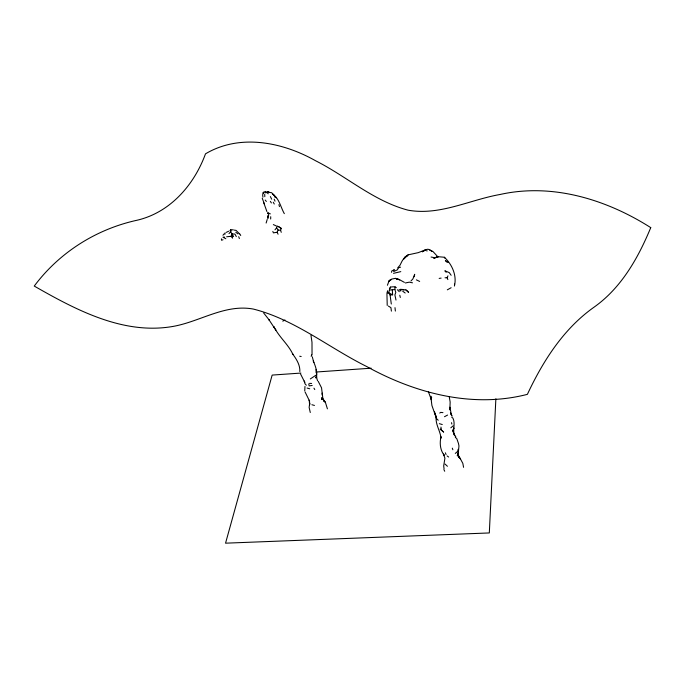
<?xml version="1.0" encoding="UTF-8"?>
<svg xmlns="http://www.w3.org/2000/svg" width="685" height="685" viewBox="0 0 685 685"><rect width="100%" height="100%" fill="white"/><g stroke="black" fill="none" stroke-linecap="round" stroke-linejoin="round"><path stroke-width="1.03" d="M458.239 451.338L458.248 449.326L458.179 454.121L458.881 457.512L457.888 454.686M270.678 219.029L270.721 216.717M263.28 193.367L263.305 192.339L265.712 191.398L266.337 192.168M324.347 401.35L325.384 402.352L323.543 399.757L324.193 401.538L322.224 397.728L322.986 399.286L321.539 387.821L318.2 381.297M387.222 305.45L386.939 293.942M495.871 398.773L489.313 532.947L225.545 543.179L272.159 375.08L300.895 373.077M454.455 286.073L454.566 284.078M304.971 386.443L304.739 390.81M267.835 213.609L267.895 212.787L270.344 213.874M391.298 304.02L390.09 295.021L388.746 292.812L389.799 288.257L390.51 287.083L392.907 286.809L395.091 286.895L396.324 287.649M387.179 291.861L387.016 293.3L388.746 292.812L392.625 294.798L392.3 289.798L394.86 289.498L395.091 286.895M224.937 234.27L225.1 232.832M391.563 272.339L391.734 270.986L394.397 269.779L393.704 270.087M400.905 290.183L400.802 291.031L399.107 289.515M454.575 285.277C456.852 275.01 451.843 264.076 444.325 257.243L438.083 256.695L433.922 258.185L438.083 256.695L434.829 257.757L431.07 257.029M458.488 451.004L458.967 445.918L458.453 443.409L456.767 438.588L455.285 437.347M414.237 276.731L414.682 274.3L412.909 278.906L410.991 280.927M389.131 281.518L389.414 280.413L391.358 279.42L388.909 281.192L387.427 285.268M267.201 219.474L266.131 223.045M313.893 362.493L313.319 361.021C315.477 366.287 317.968 372.332 315.853 377.983L316.401 376.51M280.602 230.331L278.136 230.032L276.612 227.848L277.108 225.982L281.21 228.328L280.602 230.331L281.252 232.318M311.187 356.38L311.632 354.881M403.953 259.041L404.492 257.295L408.046 254.871L418.295 252.637L426.104 249.571L427.902 249.22L430.445 249.991M268.22 193.821L267.124 192.571L267.484 191.552L268.905 191.783M263.305 192.339L262.655 195.097L262.954 197.134M407.566 256.036L408.046 254.871M226.615 236.787L231.05 236.299L232.044 233.953L230.622 231.753L229.004 233.628M447.87 279.591L447.108 277.759L447.947 275.85M389.833 288.625L390.51 287.083M401.949 261.327L400.006 265.215L397.677 267.904M230.665 229.706L230.169 230.785L230.665 229.706L233.337 229.86M278.076 234.219L277.091 232.258L278.136 230.032M230.622 231.753L231.256 230.674M275.002 229.766L276.612 227.848M388.909 281.192L389.414 280.413M402.241 260.737L403.73 258.682M222.95 235.255L224.192 233.842M404.561 258.382L407.027 255.728L406.051 256.755M450.833 427.817L453.085 425.856M455.285 453.419L457.914 451.158M315.888 375.243L310.322 378.942M389.799 280.456L391.717 279.078L395.553 278.315L399.68 279.831L396.076 278.735L399.047 279.437L404.398 282.366M439.719 413.055L440.72 412.37L442.938 412.635M447.314 289.841L451.132 287.726M444.505 416.711L447.579 415.059M282.777 321.145L284.96 319.998M226.29 232.361L228.627 231.239M393.61 271.602L397.351 269.847L398.653 267.664L400.588 267.15M400.793 271.628L393.507 273.332M223.019 239.75L221.538 240.238L221.426 238.825M405.349 282.982L409.347 282.151L412.49 282.819M439.162 278.418L441.114 278.101M312.197 385.467L309.158 385.895L308.755 383.865M277.091 232.258L273.401 232.857L272.835 231.419M264.838 192.802L267.124 192.571M390.09 295.021L392.625 294.798M389.654 290.02L392.3 289.798M224.611 237.087L222.985 237.224L225.836 238.74M315.794 372.041L371.142 368.188M309.569 383.369L311.624 383.463M267.15 192.142L271.637 192.708L273.983 195.165L272.853 194.163C279.309 198.744 280.636 207.153 284.318 213.66M445.036 277.776L447.108 277.759M231.05 236.299L232.583 238.166L232.044 233.953L234.946 234.065L236.291 236.616M234.296 230.117L236.094 230.408L239.622 233.97M299.705 356.226L301.177 356.525M307.094 388.052L309.74 388.789M311.88 404.724L314.458 405.443M439.342 423.655L442.27 424.546M444.051 468.771L443.7 465.877L444.907 458.179L443.435 454.052L444.385 455.559C440.121 450.208 439.505 443.186 440.986 436.722L440.994 438.16C440.327 430.617 434.984 424.101 436.276 416.197L436.482 418.561L438.22 420.248M429.735 250.282L432.929 251.489L438.058 257.012M273.332 224.586L276.132 225.879M416.36 279.848L419.665 281.441M388.369 306.067L390.921 307.642L391.4 311.144M448.315 262.56L445.361 260.574L446.971 262.149M447.125 455.945L448.658 457.023M402.686 291.193L405.186 293.009M279.086 226.846L281.475 228.602M235.803 232.266L237.943 233.876M451.68 417.096L452.948 418.184C455.748 423.809 452.186 430.086 454.626 435.728L452.913 431.165M445.062 464.053L447.425 466.279M397.411 289.755L399.295 291.699M306.341 385.244L304.988 383.771L304.268 381.023L304.791 382.376L300.578 374.036M446.209 272.296L444.848 270.781L449.283 272.63L451.141 275.301M265.198 200.071L266.362 201.45M444.325 257.243L445.31 258.519M263.656 312.994L269.351 320.169L268.94 319.69L275.841 330.119L273.854 326.728L274.471 327.79M270.327 201.39L271.414 202.965M454.104 434.067L455.833 436.876M313.953 388.164L314.775 389.551M232.044 233.953L233.594 236.582M239.887 234.039L240.735 235.494M273.229 202.221L274.283 204.019M430.976 396.213L431.67 397.42M275.61 329.725C280.713 338.51 288.693 345.129 292.992 354.556L292.384 353.58C296.254 358.983 300.176 364.583 299.842 371.612M270.361 196.561L271.671 199.189M325.349 402.189L327.413 408.851M443.897 469.559L444.702 471.246M264.35 203.89L262.235 198.196M267.895 212.787L268.725 214.602L267.895 218.446L267.595 215.801M457.905 454.532L460.329 458.77L458.402 456.921L460.174 458.411L462.837 463.394L463.574 467.333M436.482 418.561L431.91 405.46L430.908 397.42L431.344 399.689L428.373 391.683M452.237 416.06L450.473 412.944L451.432 414.999L449.934 407.198L449.848 409.938L450.156 402.026L449.223 396.683M274.205 199.224L275.01 201.184M445.37 452.794L446.063 454.549M310.279 412.507L309.132 407.421L309.757 402.891L309.62 404.886L309.2 400.16L309.629 401.23L305.031 391.871M435.48 414.827L434.898 413.286L436.028 416.309M266.893 211.528L263.674 202.503M434.427 411.574L434.881 412.841M238.705 236.676L239.373 238.577M452.305 448.153L452.853 449.737M394.86 289.498L395.793 292.384L394.894 294.935L395.99 300.064M313.524 361.543L312.309 356.834M317.523 380.723L316.812 378.325L316.213 369.463L316.419 370.962M278.906 204.652L279.463 206.613M399.792 295.235L400.323 297.47M451.526 422.671L451.843 424.066M310.956 335.29L311.992 342.252L312.043 354.967M426.789 250.213L426.978 251.13M440.926 427.063L441.337 429.212M394.997 307.651L395.365 311.067M387.53 290.723L387.659 292.084M431.636 250.487L431.713 251.515M264.718 194.369L264.804 196.672M316.573 372.195L316.675 375.14M322.113 393.104L322.173 395.048M458.231 452.862L457.315 455.79L458.231 452.862M322.224 397.42L321.685 399.364L322.224 397.42M453.855 428.134L452.802 430.865L453.855 428.134M650.75 227.634C638.24 257.851 621.432 287.751 594.22 307.051C563.601 328.612 543.034 360.944 527.381 394.346C472.522 408.491 415.11 393.258 366.646 366.501C328.783 347.706 294.875 319.544 253.33 309.063C225.117 303.84 200.225 321.539 173.373 326.36C123.608 335.273 76.018 309.962 34.25 286.073C58.97 252.962 95.104 229.852 135.279 220.63C169.341 213.497 193.923 185.541 205.491 153.842C239.844 133.429 282.52 142.095 315.562 160.744C346.773 176.456 373.762 201.176 408.08 210.175C439.77 215.869 469.576 199.84 500.136 194.471C552.401 182.809 606.567 199.481 650.75 227.634M425.394 249.965L422.285 251.806L426.104 249.571L425.394 249.965M402.146 289.421L400.382 289.378L404.415 289.918L402.146 289.421M276.303 197.648L274.522 196.578L276.346 197.7M406.676 290.414L405.529 289.712L408.62 292.384L406.676 290.414M443.606 432.004L440.275 429.135L443.606 432.004"/></g></svg>
